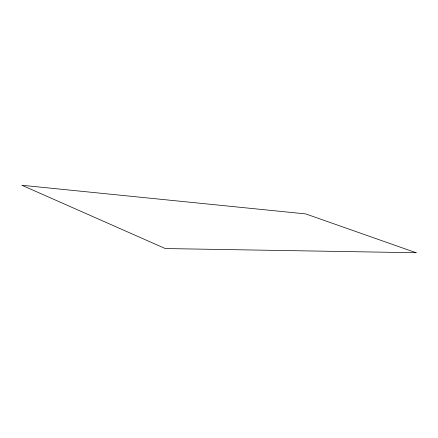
<?xml version="1.0" encoding="UTF-8"?>
<svg xmlns="http://www.w3.org/2000/svg" width="438" height="438" viewBox="0 0 438 438"><rect width="100%" height="100%" fill="white"/><g stroke="black" fill="none" stroke-linecap="round" stroke-linejoin="round"><path stroke-width="0.66" d="M416.1 252.731L165.268 248.549L21.9 185.269L305.779 213.925L416.1 252.731"/></g></svg>
